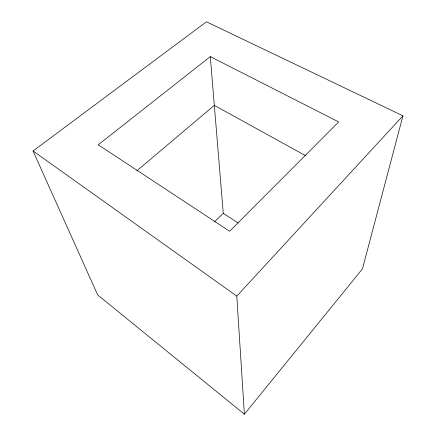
<?xml version="1.0" encoding="UTF-8"?>
<svg xmlns="http://www.w3.org/2000/svg" width="436" height="436" viewBox="0 0 436 436"><rect width="100%" height="100%" fill="white"/><g stroke="black" fill="none" stroke-linecap="round" stroke-linejoin="round"><path stroke-width="0.65" d="M402.951 115.818L362.452 268.87L244.383 414.2L97.691 294.954L33.049 150.992L206.446 21.8L402.951 115.818L236.792 296.099L244.383 414.2M214.49 221.886L223.27 213.324L210.294 56.609L338.674 121.933L229.619 231.254L98.236 144.79L210.294 56.609M136.8 170.841L214.327 105.338L305.396 155.581M223.27 213.324L238.116 222.91M33.049 150.992L236.792 296.099"/></g></svg>
